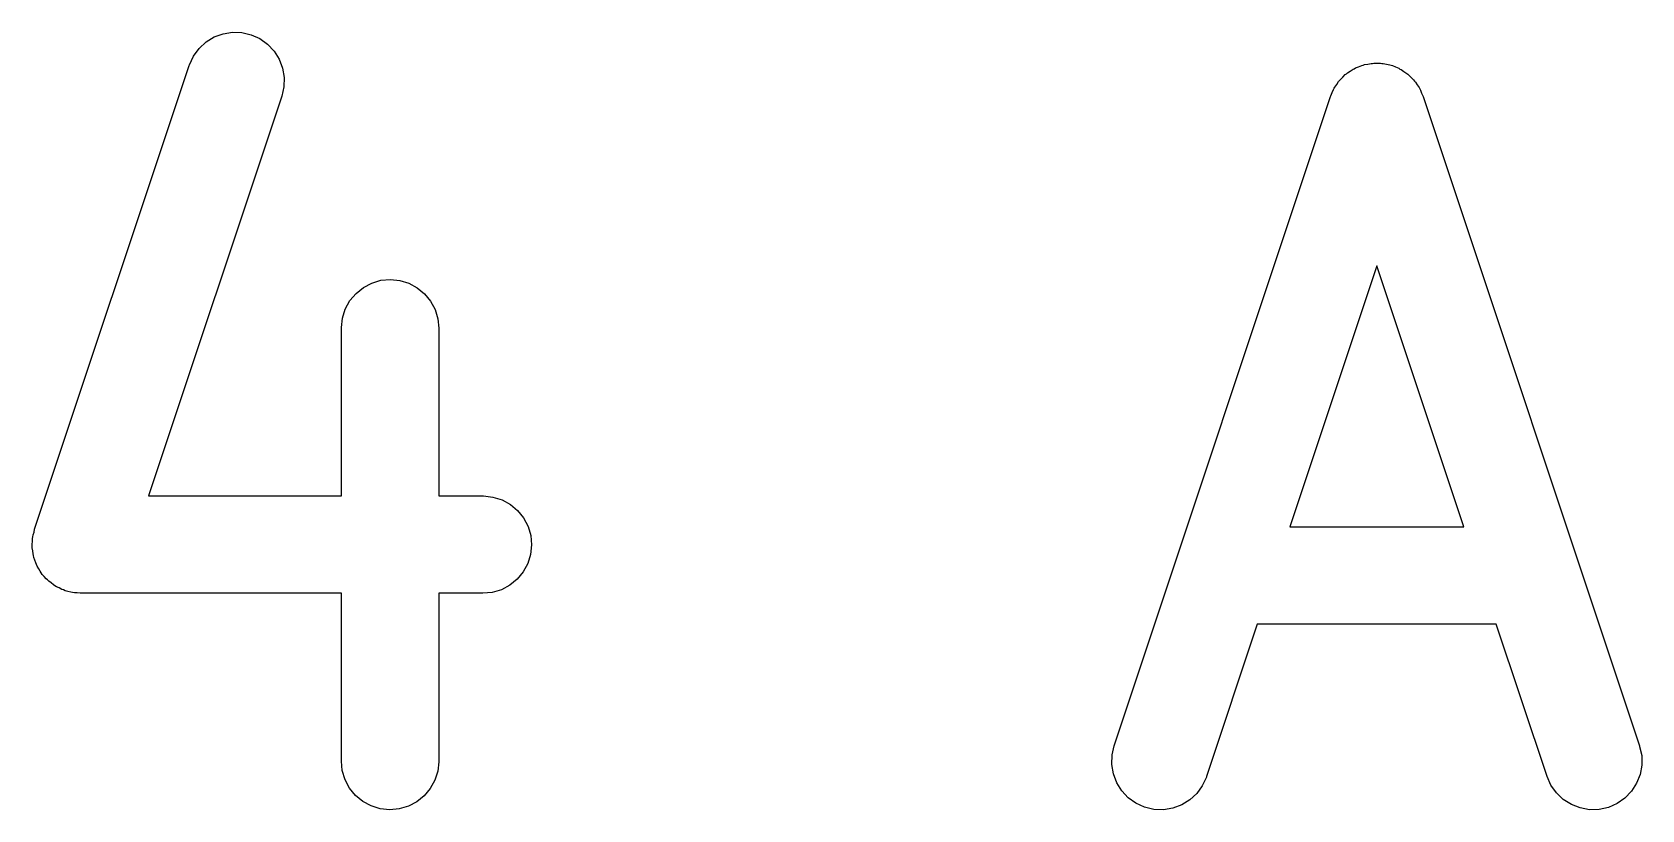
# Model space of a CAD drawing. Extents: x 47 to 146.1, y -90.2 to -39.3.
# Drawn here: x 59.329 to 61.808, y -61.487 to -60.29 of the extents above; entities that cross this region are included whole.
import ezdxf

# ---------------------------------------------------------------- set-up
doc = ezdxf.new("R2010")
doc.units = 0
doc.header["$MEASUREMENT"] = 0
doc.layers.add('BLACK', color=7, linetype='CONTINUOUS')

msp = doc.modelspace()

# ---------------------------------------------------------------- linework, layer by layer
at = {"layer": 'BLACK', "linetype": 'CONTINUOUS'}
for p, q in [((59.5863, -60.3149), (59.5971, -60.305)), ((59.5971, -60.305), (59.6095, -60.2973)), ((59.6095, -60.2973), (59.6233, -60.2922)), ((59.6233, -60.2922), (59.6377, -60.2899)), ((59.6377, -60.2899), (59.6523, -60.2904)), ((59.6523, -60.2904), (59.6666, -60.2938)), ((59.6666, -60.2938), (59.6799, -60.2998)), ((59.6799, -60.2998), (59.6918, -60.3084)), ((59.6918, -60.3084), (59.7018, -60.319)), ((59.5716, -60.3401), (59.5777, -60.3268)), ((59.5777, -60.3268), (59.5863, -60.3149)), ((59.7018, -60.319), (59.7096, -60.3315)), ((59.7096, -60.3315), (59.7148, -60.3451)), ((59.3331, -61.0553), (59.5712, -60.341)), ((59.5712, -60.341), (59.5716, -60.3401)), ((59.7148, -60.3451), (59.7172, -60.3596)), ((61.3478, -60.359), (61.3514, -60.3553)), ((61.3514, -60.3553), (61.3531, -60.3541)), ((61.3531, -60.3541), (61.3547, -60.3526)), ((61.3547, -60.3526), (61.3591, -60.3499)), ((61.3591, -60.3499), (61.3634, -60.3469)), ((61.3634, -60.3469), (61.3653, -60.3461)), ((61.3653, -60.3461), (61.3672, -60.345)), ((61.3672, -60.345), (61.372, -60.3431)), ((61.372, -60.3431), (61.3768, -60.3411)), ((61.3768, -60.3411), (61.3789, -60.3406)), ((61.3789, -60.3406), (61.3809, -60.3399)), ((61.3809, -60.3399), (61.386, -60.339)), ((61.386, -60.339), (61.3911, -60.3379)), ((61.3911, -60.3379), (61.3932, -60.3379)), ((61.3932, -60.3379), (61.3953, -60.3375)), ((61.3953, -60.3375), (61.4005, -60.3377)), ((61.4005, -60.3377), (61.4057, -60.3376)), ((61.4057, -60.3376), (61.4078, -60.338)), ((61.4078, -60.338), (61.41, -60.338)), ((61.41, -60.338), (61.415, -60.3392)), ((61.415, -60.3392), (61.4201, -60.3401)), ((61.4201, -60.3401), (61.4221, -60.3409)), ((61.4221, -60.3409), (61.4242, -60.3414)), ((61.4242, -60.3414), (61.4289, -60.3435)), ((61.4289, -60.3435), (61.4338, -60.3454)), ((61.4338, -60.3454), (61.4356, -60.3466)), ((61.4356, -60.3466), (61.4375, -60.3475)), ((61.4375, -60.3475), (61.4418, -60.3505)), ((61.4418, -60.3505), (61.4461, -60.3533)), ((61.4461, -60.3533), (61.4477, -60.3547)), ((61.4477, -60.3547), (61.4494, -60.356)), ((61.4494, -60.356), (61.453, -60.3598)), ((59.7168, -60.3742), (59.7135, -60.3885)), ((59.7172, -60.3596), (59.7168, -60.3742)), ((61.3292, -60.3877), (61.3314, -60.383)), ((61.3314, -60.383), (61.3333, -60.3781)), ((61.3333, -60.3781), (61.3344, -60.3763)), ((61.3344, -60.3763), (61.3353, -60.3744)), ((61.3353, -60.3744), (61.3384, -60.3702)), ((61.3384, -60.3702), (61.3412, -60.3658)), ((61.3412, -60.3658), (61.3427, -60.3643)), ((61.3427, -60.3643), (61.3439, -60.3626)), ((61.3439, -60.3626), (61.3478, -60.359)), ((61.453, -60.3598), (61.4567, -60.3633)), ((61.4567, -60.3633), (61.458, -60.3651)), ((61.458, -60.3651), (61.4594, -60.3667)), ((61.4594, -60.3667), (61.4622, -60.371)), ((61.4622, -60.371), (61.4652, -60.3753)), ((61.4652, -60.3753), (61.4661, -60.3773)), ((61.4661, -60.3773), (61.4672, -60.3791)), ((61.4672, -60.3791), (61.469, -60.3839)), ((59.7135, -60.3885), (59.5083, -61.004)), ((60.9955, -61.3887), (61.3288, -60.3887)), ((61.3288, -60.3887), (61.3292, -60.3877)), ((61.469, -60.3839), (61.4712, -60.3887)), ((61.4712, -60.3887), (61.8045, -61.3887)), ((61.4, -60.6495), (61.266, -61.0517)), ((61.534, -61.0517), (61.4, -60.6495)), ((59.8394, -60.683), (59.8524, -60.6762)), ((59.8524, -60.6762), (59.8664, -60.672)), ((59.8664, -60.672), (59.881, -60.6707)), ((59.881, -60.6707), (59.8956, -60.6722)), ((59.8956, -60.6722), (59.9095, -60.6766)), ((59.9095, -60.6766), (59.9224, -60.6835)), ((59.8115, -60.7162), (59.8186, -60.7033)), ((59.8186, -60.7033), (59.828, -60.6921)), ((59.828, -60.6921), (59.8394, -60.683)), ((59.9224, -60.6835), (59.9337, -60.6929)), ((59.9337, -60.6929), (59.9429, -60.7042)), ((59.9429, -60.7042), (59.9498, -60.7171)), ((59.8055, -60.7447), (59.8071, -60.7301)), ((59.8071, -60.7301), (59.8115, -60.7162)), ((59.9498, -60.7171), (59.954, -60.7311)), ((59.8055, -60.7457), (59.8055, -60.7447)), ((59.8055, -61.004), (59.8055, -60.7457)), ((59.954, -60.7311), (59.9555, -60.7457)), ((59.9555, -60.7457), (59.9555, -61.004)), ((59.5083, -61.004), (59.8055, -61.004)), ((59.9555, -61.004), (60.0233, -61.004)), ((60.0233, -61.004), (60.0244, -61.0041)), ((60.0244, -61.0041), (60.0389, -61.0057)), ((60.0389, -61.0057), (60.0529, -61.0101)), ((60.0529, -61.0101), (60.0657, -61.0172)), ((60.0657, -61.0172), (60.0769, -61.0266)), ((60.0769, -61.0266), (60.0861, -61.038)), ((60.0861, -61.038), (60.0929, -61.051)), ((60.0929, -61.051), (60.097, -61.065)), ((61.266, -61.0517), (61.534, -61.0517)), ((59.3293, -61.0785), (59.3298, -61.0741)), ((59.3298, -61.0741), (59.3299, -61.0696)), ((59.3299, -61.0696), (59.3305, -61.0668)), ((59.3305, -61.0668), (59.3308, -61.064)), ((59.3308, -61.064), (59.3321, -61.0597)), ((59.3321, -61.0597), (59.3331, -61.0553)), ((60.097, -61.065), (60.0983, -61.0796)), ((59.3295, -61.0814), (59.3293, -61.0785)), ((59.3295, -61.0842), (59.3295, -61.0814)), ((59.3302, -61.0886), (59.3295, -61.0842)), ((59.3306, -61.0931), (59.3302, -61.0886)), ((59.3314, -61.0959), (59.3306, -61.0931)), ((59.3319, -61.0987), (59.3314, -61.0959)), ((59.3335, -61.1028), (59.3319, -61.0987)), ((60.0968, -61.0941), (60.0925, -61.1081)), ((60.0983, -61.0796), (60.0968, -61.0941)), ((59.3347, -61.1071), (59.3335, -61.1028)), ((59.3361, -61.1097), (59.3347, -61.1071)), ((59.3371, -61.1124), (59.3361, -61.1097)), ((59.3395, -61.1162), (59.3371, -61.1124)), ((59.3415, -61.1201), (59.3395, -61.1162)), ((59.3433, -61.1223), (59.3415, -61.1201)), ((59.3448, -61.1248), (59.3433, -61.1223)), ((59.3479, -61.128), (59.3448, -61.1248)), ((60.0855, -61.121), (60.0762, -61.1323)), ((60.0925, -61.1081), (60.0855, -61.121)), ((59.3507, -61.1315), (59.3479, -61.128)), ((59.3529, -61.1334), (59.3507, -61.1315)), ((59.3548, -61.1354), (59.3529, -61.1334)), ((59.3585, -61.1381), (59.3548, -61.1354)), ((59.3619, -61.1409), (59.3585, -61.1381)), ((59.3644, -61.1423), (59.3619, -61.1409)), ((59.3667, -61.144), (59.3644, -61.1423)), ((59.3708, -61.1458), (59.3667, -61.144)), ((59.3747, -61.148), (59.3708, -61.1458)), ((59.3775, -61.1488), (59.3747, -61.148)), ((59.3801, -61.15), (59.3775, -61.1488)), ((59.3844, -61.1511), (59.3801, -61.15)), ((59.3887, -61.1524), (59.3844, -61.1511)), ((60.0519, -61.1484), (60.0379, -61.1526)), ((60.0648, -61.1415), (60.0519, -61.1484)), ((60.0762, -61.1323), (60.0648, -61.1415)), ((59.3915, -61.1527), (59.3887, -61.1524)), ((59.3943, -61.1534), (59.3915, -61.1527)), ((59.3988, -61.1535), (59.3943, -61.1534)), ((59.4032, -61.154), (59.3988, -61.1535)), ((59.4043, -61.154), (59.4032, -61.154)), ((59.8055, -61.154), (59.4043, -61.154)), ((59.8055, -61.4124), (59.8055, -61.154)), ((60.0233, -61.154), (59.9555, -61.154)), ((59.9555, -61.154), (59.9555, -61.4124)), ((60.0379, -61.1526), (60.0233, -61.154)), ((61.216, -61.2017), (61.1378, -61.4361)), ((61.584, -61.2017), (61.216, -61.2017)), ((61.6622, -61.4361), (61.584, -61.2017)), ((60.9923, -61.4029), (60.9955, -61.3887)), ((61.8045, -61.3887), (61.8048, -61.3897)), ((61.8048, -61.3897), (61.8079, -61.404)), ((59.8069, -61.4269), (59.8055, -61.4124)), ((59.9555, -61.4134), (59.9538, -61.428)), ((59.9555, -61.4124), (59.9555, -61.4134)), ((60.9918, -61.4176), (60.9923, -61.4029)), ((60.9943, -61.432), (60.9918, -61.4176)), ((61.8081, -61.4186), (61.8054, -61.433)), ((61.8079, -61.404), (61.8081, -61.4186)), ((59.8111, -61.441), (59.8069, -61.4269)), ((59.818, -61.4539), (59.8111, -61.441)), ((59.9494, -61.4419), (59.9424, -61.4548)), ((59.9538, -61.428), (59.9494, -61.4419)), ((60.9995, -61.4457), (60.9943, -61.432)), ((61.0072, -61.4581), (60.9995, -61.4457)), ((61.1375, -61.4371), (61.1313, -61.4504)), ((61.1378, -61.4361), (61.1375, -61.4371)), ((61.6681, -61.4495), (61.6622, -61.4361)), ((61.8001, -61.4466), (61.7921, -61.4589)), ((61.8054, -61.433), (61.8001, -61.4466)), ((59.8273, -61.4652), (59.818, -61.4539)), ((59.8385, -61.4746), (59.8273, -61.4652)), ((59.933, -61.466), (59.9215, -61.4751)), ((59.9424, -61.4548), (59.933, -61.466)), ((61.0172, -61.4688), (61.0072, -61.4581)), ((61.0291, -61.4773), (61.0172, -61.4688)), ((61.112, -61.4721), (61.0995, -61.4798)), ((61.1227, -61.4622), (61.112, -61.4721)), ((61.1313, -61.4504), (61.1227, -61.4622)), ((61.6766, -61.4614), (61.6681, -61.4495)), ((61.6872, -61.4715), (61.6766, -61.4614)), ((61.6996, -61.4793), (61.6872, -61.4715)), ((61.782, -61.4695), (61.77, -61.4778)), ((61.7921, -61.4589), (61.782, -61.4695)), ((59.8514, -61.4815), (59.8385, -61.4746)), ((59.8654, -61.4858), (59.8514, -61.4815)), ((59.88, -61.4874), (59.8654, -61.4858)), ((59.8945, -61.4861), (59.88, -61.4874)), ((59.9086, -61.4819), (59.8945, -61.4861)), ((59.9215, -61.4751), (59.9086, -61.4819)), ((61.0425, -61.4834), (61.0291, -61.4773)), ((61.0567, -61.4867), (61.0425, -61.4834)), ((61.0713, -61.4872), (61.0567, -61.4867)), ((61.0858, -61.4849), (61.0713, -61.4872)), ((61.0995, -61.4798), (61.0858, -61.4849)), ((61.7132, -61.4846), (61.6996, -61.4793)), ((61.7276, -61.4872), (61.7132, -61.4846)), ((61.7423, -61.4868), (61.7276, -61.4872)), ((61.7566, -61.4837), (61.7423, -61.4868)), ((61.77, -61.4778), (61.7566, -61.4837))]:
    msp.add_line(p, q, dxfattribs=at)

doc.saveas('drawing.dxf')
